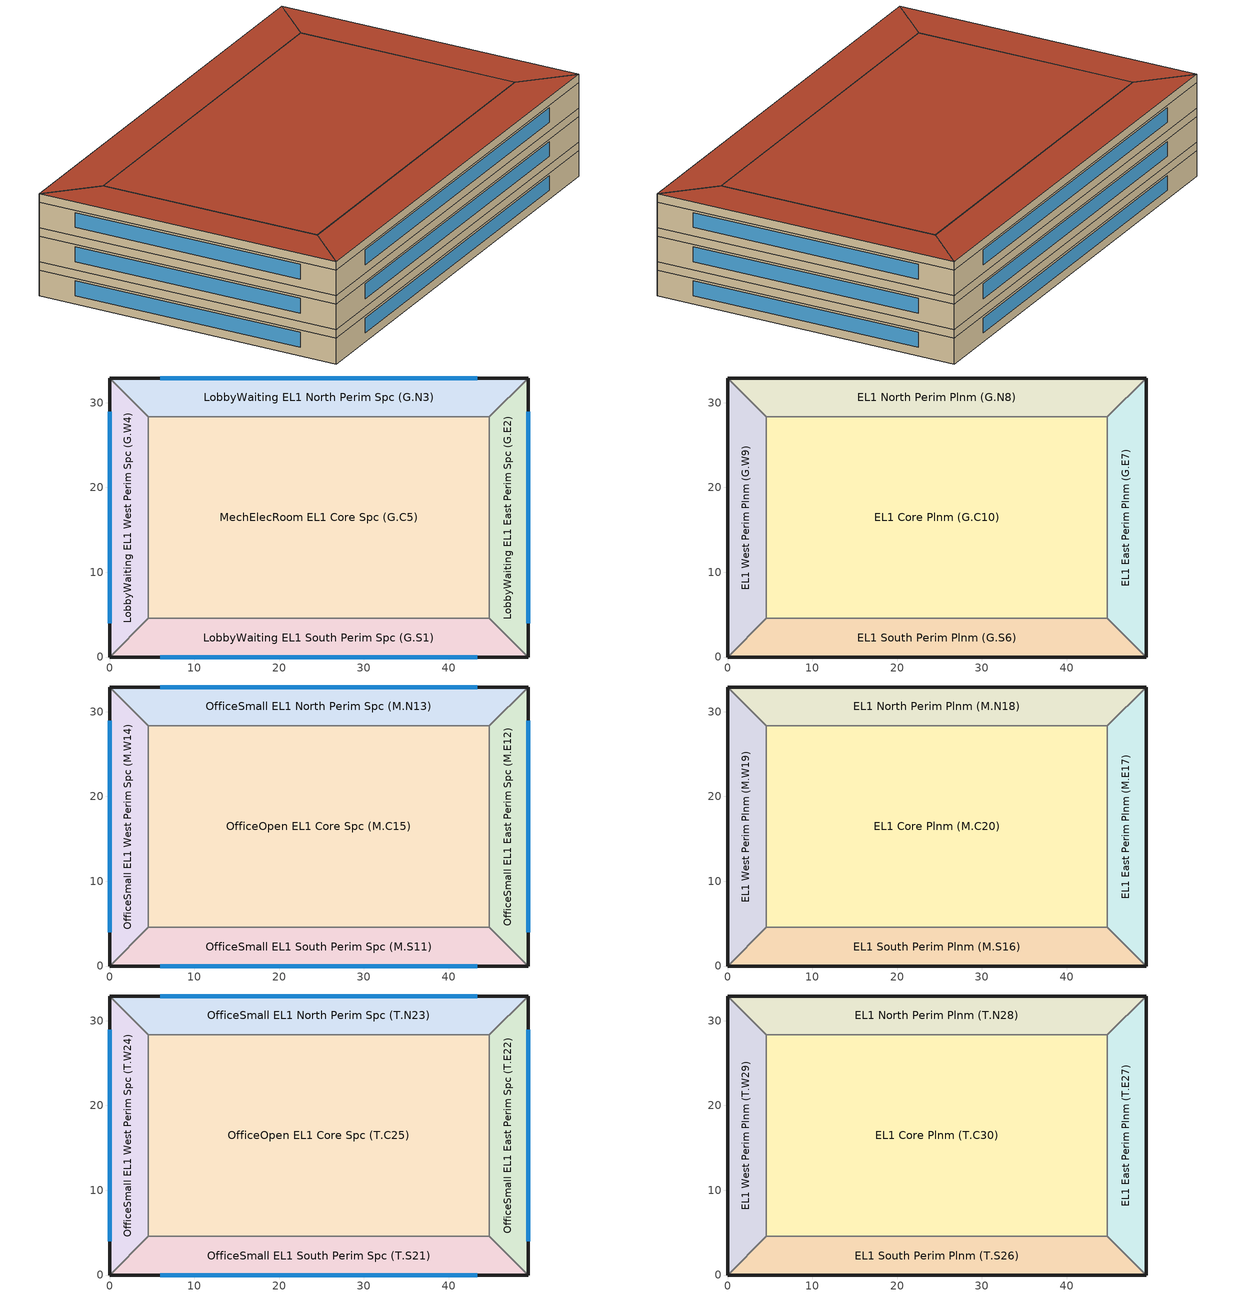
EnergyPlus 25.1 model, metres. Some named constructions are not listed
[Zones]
MechElecRoom EL1 Core Spc (G.C5)
 floor ground (EL1 Flr (G.C5.U5) SlabOnOrBelowGradeF073): 44.81,28.35 44.81,4.57 4.57,4.57 4.57,28.35 z0
 wall to LobbyWaiting EL1 West Perim Spc (G.W4) (Exterior Roof): 4.57,28.35 4.57,4.57 z0:2.74
 wall to LobbyWaiting EL1 South Perim Spc (G.S1) (Exterior Roof): 4.57,4.57 44.81,4.57 z0:2.74
 wall to LobbyWaiting EL1 North Perim Spc (G.N3) (Exterior Roof): 44.81,28.35 4.57,28.35 z0:2.74
 wall to LobbyWaiting EL1 East Perim Spc (G.E2) (Exterior Roof): 44.81,4.57 44.81,28.35 z0:2.74
LobbyWaiting EL1 East Perim Spc (G.E2)
 floor ground (EL1 Flr (G.E2.U2) SlabOnOrBelowGradeF073): 49.38,32.92 49.38,0 44.81,4.57 44.81,28.35 z0
 wall outside (Exterior Wall): 49.38,0 49.38,32.92 z0:2.74
 wall to LobbyWaiting EL1 South Perim Spc (G.S1) (Exterior Roof): 44.81,4.57 49.38,0 z0:2.74
 wall to LobbyWaiting EL1 North Perim Spc (G.N3) (Exterior Roof): 49.38,32.92 44.81,28.35 z0:2.74
 window (Exterior Window): 49.38,3.97 49.38,28.95 z0.91:2.51
LobbyWaiting EL1 North Perim Spc (G.N3)
 floor ground (EL1 Flr (G.N3.U3) SlabOnOrBelowGradeF073): 49.38,32.92 44.81,28.35 4.57,28.35 0,32.92 z0
 wall outside (Exterior Wall): 49.38,32.92 0,32.92 z0:2.74
 wall to LobbyWaiting EL1 West Perim Spc (G.W4) (Exterior Roof): 0,32.92 4.57,28.35 z0:2.74
 window (Exterior Window): 43.42,32.92 5.96,32.92 z0.91:2.51
LobbyWaiting EL1 South Perim Spc (G.S1)
 floor ground (EL1 Flr (G.S1.U1) SlabOnOrBelowGradeF073): 49.38,0 0,0 4.57,4.57 44.81,4.57 z0
 wall outside (Exterior Wall): 0,0 49.38,0 z0:2.74
 wall to LobbyWaiting EL1 West Perim Spc (G.W4) (Exterior Roof): 4.57,4.57 0,0 z0:2.74
 window (Exterior Window): 5.96,0 43.42,0 z0.91:2.51
LobbyWaiting EL1 West Perim Spc (G.W4)
 floor ground (EL1 Flr (G.W4.U4) SlabOnOrBelowGradeF073): 0,32.92 4.57,28.35 4.57,4.57 0,0 z0
 wall outside (Exterior Wall): 0,32.92 0,0 z0:2.74
 window (Exterior Window): 0,28.95 0,3.97 z0.91:2.51
EL1 Core Plnm (G.C10)
 floor to MechElecRoom EL1 Core Spc (G.C5) (Interior Floor): 44.81,28.35 44.81,4.57 4.57,4.57 4.57,28.35 z2.74
 wall to EL1 West Perim Plnm (G.W9) (Exterior Roof): 4.57,28.35 4.57,4.57 z2.74:3.66
 wall to EL1 South Perim Plnm (G.S6) (Exterior Roof): 4.57,4.57 44.81,4.57 z2.74:3.66
 wall to EL1 North Perim Plnm (G.N8) (Exterior Roof): 44.81,28.35 4.57,28.35 z2.74:3.66
 wall to EL1 East Perim Plnm (G.E7) (Exterior Roof): 44.81,4.57 44.81,28.35 z2.74:3.66
 ceiling adiabatic (Radiant Interior Ceiling): 4.57,28.35 4.57,4.57 44.81,4.57 44.81,28.35 z3.66
EL1 East Perim Plnm (G.E7)
 floor to LobbyWaiting EL1 East Perim Spc (G.E2) (Interior Floor): 49.38,32.92 49.38,0 44.81,4.57 44.81,28.35 z2.74
 wall outside (Exterior Wall): 49.38,0 49.38,32.92 z2.74:3.66
 wall to EL1 South Perim Plnm (G.S6) (Exterior Roof): 44.81,4.57 49.38,0 z2.74:3.66
 wall to EL1 North Perim Plnm (G.N8) (Exterior Roof): 49.38,32.92 44.81,28.35 z2.74:3.66
 ceiling adiabatic (Radiant Interior Ceiling): 44.81,28.35 44.81,4.57 49.38,0 49.38,32.92 z3.66
EL1 North Perim Plnm (G.N8)
 floor to LobbyWaiting EL1 North Perim Spc (G.N3) (Interior Floor): 49.38,32.92 44.81,28.35 4.57,28.35 0,32.92 z2.74
 wall outside (Exterior Wall): 49.38,32.92 0,32.92 z2.74:3.66
 wall to EL1 West Perim Plnm (G.W9) (Exterior Roof): 0,32.92 4.57,28.35 z2.74:3.66
 ceiling adiabatic (Radiant Interior Ceiling): 0,32.92 4.57,28.35 44.81,28.35 49.38,32.92 z3.66
EL1 South Perim Plnm (G.S6)
 floor to LobbyWaiting EL1 South Perim Spc (G.S1) (Interior Floor): 49.38,0 0,0 4.57,4.57 44.81,4.57 z2.74
 wall outside (Exterior Wall): 0,0 49.38,0 z2.74:3.66
 wall to EL1 West Perim Plnm (G.W9) (Exterior Roof): 4.57,4.57 0,0 z2.74:3.66
 ceiling adiabatic (Radiant Interior Ceiling): 4.57,4.57 0,0 49.38,0 44.81,4.57 z3.66
EL1 West Perim Plnm (G.W9)
 floor to LobbyWaiting EL1 West Perim Spc (G.W4) (Interior Floor): 0,32.92 4.57,28.35 4.57,4.57 0,0 z2.74
 wall outside (Exterior Wall): 0,32.92 0,0 z2.74:3.66
 ceiling adiabatic (Radiant Interior Ceiling): 0,32.92 0,0 4.57,4.57 4.57,28.35 z3.66
OfficeOpen EL1 Core Spc (M.C15)
 floor adiabatic (Interior Floor): 44.81,28.35 44.81,4.57 4.57,4.57 4.57,28.35 z3.66
 wall to OfficeSmall EL1 West Perim Spc (M.W14) (Exterior Roof): 4.57,28.35 4.57,4.57 z3.66:6.4
 wall to OfficeSmall EL1 South Perim Spc (M.S11) (Exterior Roof): 4.57,4.57 44.81,4.57 z3.66:6.4
 wall to OfficeSmall EL1 North Perim Spc (M.N13) (Exterior Roof): 44.81,28.35 4.57,28.35 z3.66:6.4
 wall to OfficeSmall EL1 East Perim Spc (M.E12) (Exterior Roof): 44.81,4.57 44.81,28.35 z3.66:6.4
OfficeSmall EL1 East Perim Spc (M.E12)
 floor adiabatic (Interior Floor): 49.38,32.92 49.38,0 44.81,4.57 44.81,28.35 z3.66
 wall outside (Exterior Wall): 49.38,0 49.38,32.92 z3.66:6.4
 wall to OfficeSmall EL1 South Perim Spc (M.S11) (Exterior Roof): 44.81,4.57 49.38,0 z3.66:6.4
 wall to OfficeSmall EL1 North Perim Spc (M.N13) (Exterior Roof): 49.38,32.92 44.81,28.35 z3.66:6.4
 window (Exterior Window): 49.38,3.97 49.38,28.95 z4.57:6.16
OfficeSmall EL1 North Perim Spc (M.N13)
 floor adiabatic (Interior Floor): 49.38,32.92 44.81,28.35 4.57,28.35 0,32.92 z3.66
 wall outside (Exterior Wall): 49.38,32.92 0,32.92 z3.66:6.4
 wall to OfficeSmall EL1 West Perim Spc (M.W14) (Exterior Roof): 0,32.92 4.57,28.35 z3.66:6.4
 window (Exterior Window): 43.42,32.92 5.96,32.92 z4.57:6.16
OfficeSmall EL1 South Perim Spc (M.S11)
 floor adiabatic (Interior Floor): 49.38,0 0,0 4.57,4.57 44.81,4.57 z3.66
 wall outside (Exterior Wall): 0,0 49.38,0 z3.66:6.4
 wall to OfficeSmall EL1 West Perim Spc (M.W14) (Exterior Roof): 4.57,4.57 0,0 z3.66:6.4
 window (Exterior Window): 5.96,0 43.42,0 z4.57:6.16
OfficeSmall EL1 West Perim Spc (M.W14)
 floor adiabatic (Interior Floor): 0,32.92 4.57,28.35 4.57,4.57 0,0 z3.66
 wall outside (Exterior Wall): 0,32.92 0,0 z3.66:6.4
 window (Exterior Window): 0,28.95 0,3.97 z4.57:6.16
EL1 Core Plnm (M.C20)
 floor to OfficeOpen EL1 Core Spc (M.C15) (Interior Floor): 44.81,28.35 44.81,4.57 4.57,4.57 4.57,28.35 z6.4
 wall to EL1 West Perim Plnm (M.W19) (Exterior Roof): 4.57,28.35 4.57,4.57 z6.4:7.32
 wall to EL1 South Perim Plnm (M.S16) (Exterior Roof): 4.57,4.57 44.81,4.57 z6.4:7.32
 wall to EL1 North Perim Plnm (M.N18) (Exterior Roof): 44.81,28.35 4.57,28.35 z6.4:7.32
 wall to EL1 East Perim Plnm (M.E17) (Exterior Roof): 44.81,4.57 44.81,28.35 z6.4:7.32
 ceiling adiabatic (Radiant Interior Ceiling): 4.57,28.35 4.57,4.57 44.81,4.57 44.81,28.35 z7.32
EL1 East Perim Plnm (M.E17)
 floor to OfficeSmall EL1 East Perim Spc (M.E12) (Interior Floor): 49.38,32.92 49.38,0 44.81,4.57 44.81,28.35 z6.4
 wall outside (Exterior Wall): 49.38,0 49.38,32.92 z6.4:7.32
 wall to EL1 South Perim Plnm (M.S16) (Exterior Roof): 44.81,4.57 49.38,0 z6.4:7.32
 wall to EL1 North Perim Plnm (M.N18) (Exterior Roof): 49.38,32.92 44.81,28.35 z6.4:7.32
 ceiling adiabatic (Radiant Interior Ceiling): 44.81,28.35 44.81,4.57 49.38,0 49.38,32.92 z7.32
EL1 North Perim Plnm (M.N18)
 floor to OfficeSmall EL1 North Perim Spc (M.N13) (Interior Floor): 49.38,32.92 44.81,28.35 4.57,28.35 0,32.92 z6.4
 wall outside (Exterior Wall): 49.38,32.92 0,32.92 z6.4:7.32
 wall to EL1 West Perim Plnm (M.W19) (Exterior Roof): 0,32.92 4.57,28.35 z6.4:7.32
 ceiling adiabatic (Radiant Interior Ceiling): 0,32.92 4.57,28.35 44.81,28.35 49.38,32.92 z7.32
EL1 South Perim Plnm (M.S16)
 floor to OfficeSmall EL1 South Perim Spc (M.S11) (Interior Floor): 49.38,0 0,0 4.57,4.57 44.81,4.57 z6.4
 wall outside (Exterior Wall): 0,0 49.38,0 z6.4:7.32
 wall to EL1 West Perim Plnm (M.W19) (Exterior Roof): 4.57,4.57 0,0 z6.4:7.32
 ceiling adiabatic (Radiant Interior Ceiling): 4.57,4.57 0,0 49.38,0 44.81,4.57 z7.32
EL1 West Perim Plnm (M.W19)
 floor to OfficeSmall EL1 West Perim Spc (M.W14) (Interior Floor): 0,32.92 4.57,28.35 4.57,4.57 0,0 z6.4
 wall outside (Exterior Wall): 0,32.92 0,0 z6.4:7.32
 ceiling adiabatic (Radiant Interior Ceiling): 0,32.92 0,0 4.57,4.57 4.57,28.35 z7.32
OfficeOpen EL1 Core Spc (T.C25)
 floor adiabatic (Interior Floor): 44.81,28.35 44.81,4.57 4.57,4.57 4.57,28.35 z7.32
 wall to OfficeSmall EL1 West Perim Spc (T.W24) (Exterior Roof): 4.57,28.35 4.57,4.57 z7.32:10.06
 wall to OfficeSmall EL1 South Perim Spc (T.S21) (Exterior Roof): 4.57,4.57 44.81,4.57 z7.32:10.06
 wall to OfficeSmall EL1 North Perim Spc (T.N23) (Exterior Roof): 44.81,28.35 4.57,28.35 z7.32:10.06
 wall to OfficeSmall EL1 East Perim Spc (T.E22) (Exterior Roof): 44.81,4.57 44.81,28.35 z7.32:10.06
OfficeSmall EL1 East Perim Spc (T.E22)
 floor adiabatic (Interior Floor): 49.38,32.92 49.38,0 44.81,4.57 44.81,28.35 z7.32
 wall outside (Exterior Wall): 49.38,0 49.38,32.92 z7.32:10.06
 wall to OfficeSmall EL1 South Perim Spc (T.S21) (Exterior Roof): 44.81,4.57 49.38,0 z7.32:10.06
 wall to OfficeSmall EL1 North Perim Spc (T.N23) (Exterior Roof): 49.38,32.92 44.81,28.35 z7.32:10.06
 window (Exterior Window): 49.38,3.97 49.38,28.95 z8.23:9.82
OfficeSmall EL1 North Perim Spc (T.N23)
 floor adiabatic (Interior Floor): 49.38,32.92 44.81,28.35 4.57,28.35 0,32.92 z7.32
 wall outside (Exterior Wall): 49.38,32.92 0,32.92 z7.32:10.06
 wall to OfficeSmall EL1 West Perim Spc (T.W24) (Exterior Roof): 0,32.92 4.57,28.35 z7.32:10.06
 window (Exterior Window): 43.42,32.92 5.96,32.92 z8.23:9.82
OfficeSmall EL1 South Perim Spc (T.S21)
 floor adiabatic (Interior Floor): 49.38,0 0,0 4.57,4.57 44.81,4.57 z7.32
 wall outside (Exterior Wall): 0,0 49.38,0 z7.32:10.06
 wall to OfficeSmall EL1 West Perim Spc (T.W24) (Exterior Roof): 4.57,4.57 0,0 z7.32:10.06
 window (Exterior Window): 5.96,0 43.42,0 z8.23:9.82
OfficeSmall EL1 West Perim Spc (T.W24)
 floor adiabatic (Interior Floor): 0,32.92 4.57,28.35 4.57,4.57 0,0 z7.32
 wall outside (Exterior Wall): 0,32.92 0,0 z7.32:10.06
 window (Exterior Window): 0,28.95 0,3.97 z8.23:9.82
EL1 Core Plnm (T.C30)
 floor to OfficeOpen EL1 Core Spc (T.C25) (Interior Floor): 44.81,28.35 44.81,4.57 4.57,4.57 4.57,28.35 z10.06
 wall to EL1 West Perim Plnm (T.W29) (Exterior Roof): 4.57,28.35 4.57,4.57 z10.06:10.97
 wall to EL1 South Perim Plnm (T.S26) (Exterior Roof): 4.57,4.57 44.81,4.57 z10.06:10.97
 wall to EL1 North Perim Plnm (T.N28) (Exterior Roof): 44.81,28.35 4.57,28.35 z10.06:10.97
 wall to EL1 East Perim Plnm (T.E27) (Exterior Roof): 44.81,4.57 44.81,28.35 z10.06:10.97
 roof outside (Exterior Roof): 4.57,28.35 4.57,4.57 44.81,4.57 44.81,28.35 z10.97
EL1 East Perim Plnm (T.E27)
 floor to OfficeSmall EL1 East Perim Spc (T.E22) (Interior Floor): 49.38,32.92 49.38,0 44.81,4.57 44.81,28.35 z10.06
 wall outside (Exterior Wall): 49.38,0 49.38,32.92 z10.06:10.97
 wall to EL1 South Perim Plnm (T.S26) (Exterior Roof): 44.81,4.57 49.38,0 z10.06:10.97
 wall to EL1 North Perim Plnm (T.N28) (Exterior Roof): 49.38,32.92 44.81,28.35 z10.06:10.97
 roof outside (Exterior Roof): 44.81,28.35 44.81,4.57 49.38,0 49.38,32.92 z10.97
EL1 North Perim Plnm (T.N28)
 floor to OfficeSmall EL1 North Perim Spc (T.N23) (Interior Floor): 49.38,32.92 44.81,28.35 4.57,28.35 0,32.92 z10.06
 wall outside (Exterior Wall): 49.38,32.92 0,32.92 z10.06:10.97
 wall to EL1 West Perim Plnm (T.W29) (Exterior Roof): 0,32.92 4.57,28.35 z10.06:10.97
 roof outside (Exterior Roof): 0,32.92 4.57,28.35 44.81,28.35 49.38,32.92 z10.97
EL1 South Perim Plnm (T.S26)
 floor to OfficeSmall EL1 South Perim Spc (T.S21) (Interior Floor): 49.38,0 0,0 4.57,4.57 44.81,4.57 z10.06
 wall outside (Exterior Wall): 0,0 49.38,0 z10.06:10.97
 wall to EL1 West Perim Plnm (T.W29) (Exterior Roof): 4.57,4.57 0,0 z10.06:10.97
 roof outside (Exterior Roof): 4.57,4.57 0,0 49.38,0 44.81,4.57 z10.97
EL1 West Perim Plnm (T.W29)
 floor to OfficeSmall EL1 West Perim Spc (T.W24) (Interior Floor): 0,32.92 4.57,28.35 4.57,4.57 0,0 z10.06
 wall outside (Exterior Wall): 0,32.92 0,0 z10.06:10.97
 roof outside (Exterior Roof): 0,32.92 0,0 4.57,4.57 4.57,28.35 z10.97
[Construction:FfactorGroundFloor] F-Factor {W/m-K}=1.26344
Name | Area {m2} | PerimeterExposed {m}
EL1 Flr (G.C5.U5) SlabOnOrBelowGradeF073 | 956.53 | 0
EL1 Flr (G.E2.U2) SlabOnOrBelowGradeF073; EL1 Flr (G.W4.U4) SlabOnOrBelowGradeF073 | 129.6 | 32.9184
EL1 Flr (G.N3.U3) SlabOnOrBelowGradeF073; EL1 Flr (G.S1.U1) SlabOnOrBelowGradeF073 | 204.851 | 49.3776
[Zone]
Name | Multiplier
EL1 Core Plnm (G.C10); EL1 Core Plnm (T.C30); EL1 East Perim Plnm (G.E7); EL1 East Perim Plnm (T.E27); EL1 North Perim Plnm (G.N8); EL1 North Perim Plnm (T.N28); EL1 South Perim Plnm (G.S6); EL1 South Perim Plnm (T.S26); EL1 West Perim Plnm (G.W9); EL1 West Perim Plnm (T.W29); LobbyWaiting EL1 East Perim Spc (G.E2); LobbyWaiting EL1 North Perim Spc (G.N3); LobbyWaiting EL1 South Perim Spc (G.S1); LobbyWaiting EL1 West Perim Spc (G.W4); MechElecRoom EL1 Core Spc (G.C5); OfficeOpen EL1 Core Spc (T.C25); OfficeSmall EL1 East Perim Spc (T.E22); OfficeSmall EL1 North Perim Spc (T.N23); OfficeSmall EL1 South Perim Spc (T.S21); OfficeSmall EL1 West Perim Spc (T.W24) | 1
EL1 Core Plnm (M.C20); EL1 East Perim Plnm (M.E17); EL1 North Perim Plnm (M.N18); EL1 South Perim Plnm (M.S16); EL1 West Perim Plnm (M.W19); OfficeOpen EL1 Core Spc (M.C15); OfficeSmall EL1 East Perim Spc (M.E12); OfficeSmall EL1 North Perim Spc (M.N13); OfficeSmall EL1 South Perim Spc (M.S11); OfficeSmall EL1 West Perim Spc (M.W14) | 8
